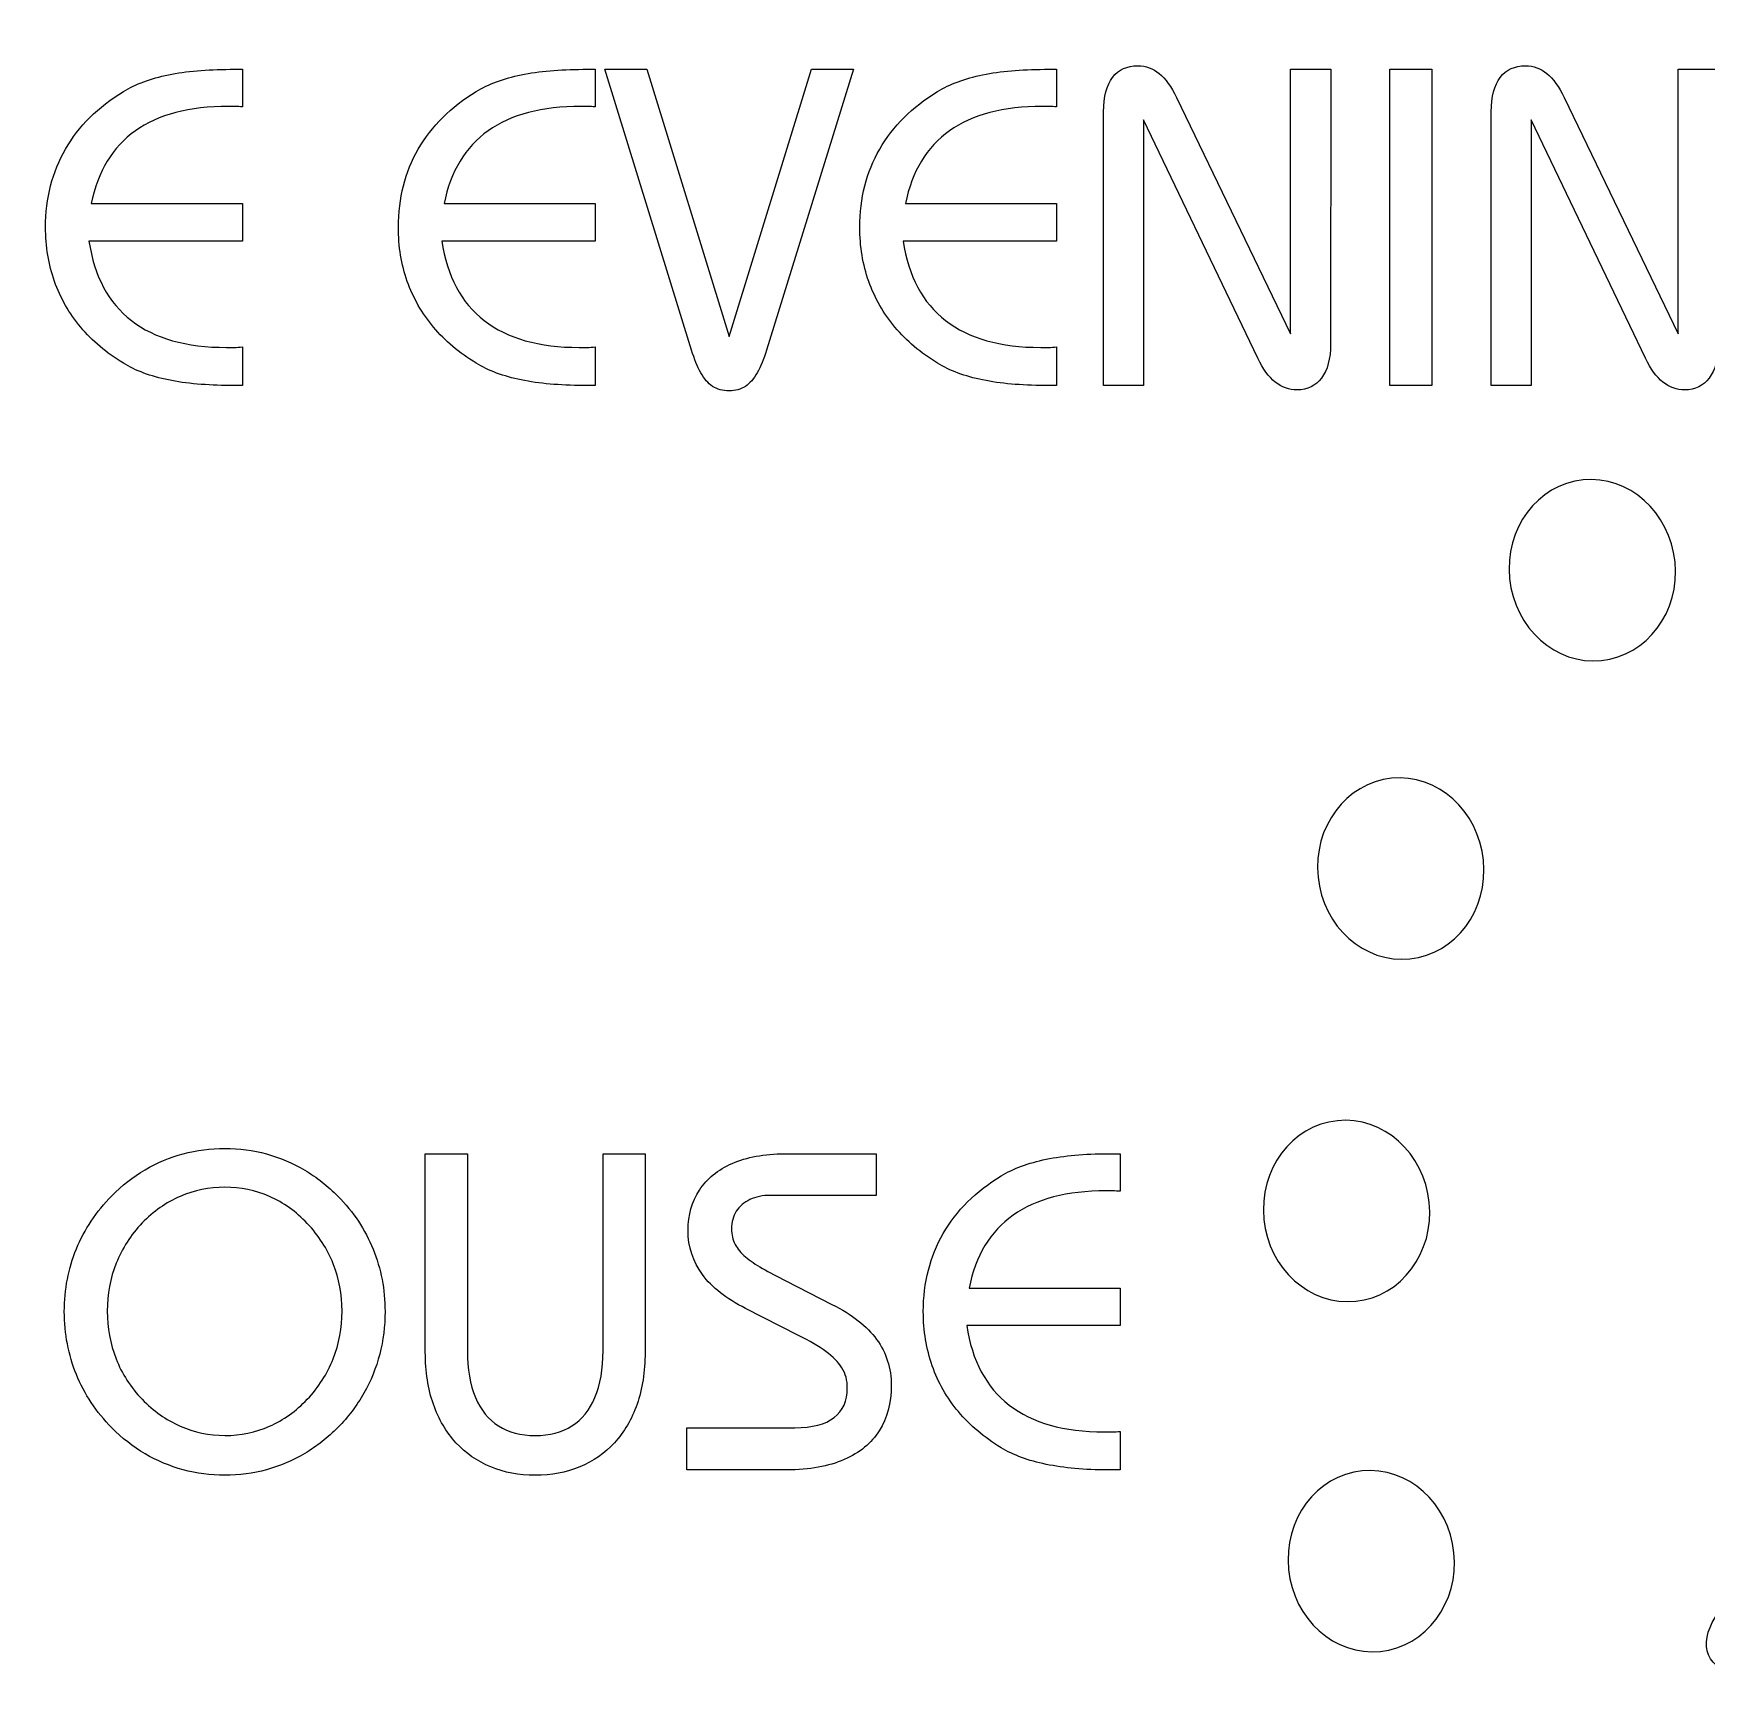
# Model space of a CAD drawing. Header units: millimetres. Extents: x -96 to 58, y -5 to 152.
# Drawn here: x -6.33 to 9.32, y 36.54 to 52 of the extents above; entities that cross this region are included whole.
import ezdxf

# ---------------------------------------------------------------- set-up
doc = ezdxf.new("R2010")
doc.units = ezdxf.units.MM
doc.header["$MEASUREMENT"] = 0
doc.layers.add('Capa 1', color=7, linetype='Continuous')

msp = doc.modelspace()

# ---------------------------------------------------------------- linework, layer by layer
at = {"layer": 'Capa 1', "color": 250, "lineweight": 9}
msp.add_open_spline([(-95.1806, 149.5), (-95.1806, 149.5), (57.2195, 149.5), (57.2195, 149.5), (57.2195, 149.5), (57.2195, 149.5), (57.2195, -2.9001), (57.2195, -2.9001), (57.2195, -2.9001), (57.2195, -2.9001), (-95.1806, -2.9001), (-95.1806, -2.9001), (-95.1806, -2.9001), (-95.1806, -2.9001), (-95.1806, 149.5), (-95.1806, 149.5)], degree=3, knots=[0, 0, 0, 0, 0.2, 0.2, 0.2, 0.2, 0.4, 0.4, 0.4, 0.4, 0.6, 0.6, 0.6, 0.6, 1, 1, 1, 1], dxfattribs=at)
at = {"layer": 'Capa 1', "color": 7}
msp.add_open_spline([(-18.9806, 128.6859), (11.6082, 128.6859), (36.4054, 103.8887), (36.4054, 73.2999), (36.4054, 73.2999), (36.4054, 42.7112), (11.6082, 17.9139), (-18.9806, 17.9139), (-18.9806, 17.9139), (-49.5694, 17.9139), (-74.3666, 42.7111), (-74.3666, 73.2999), (-74.3666, 73.2999), (-74.3666, 103.8888), (-49.5694, 128.6859), (-18.9806, 128.6859)], degree=3, knots=[0, 0, 0, 0, 0.2, 0.2, 0.2, 0.2, 0.4, 0.4, 0.4, 0.4, 0.6, 0.6, 0.6, 0.6, 1, 1, 1, 1], dxfattribs=at)
at = {"layer": 'Capa 1', "color": 250}
for points, knots in [([(4.0532, 48.703), (4.0532, 48.703), (4.0532, 51.1879), (4.0532, 51.1879), (4.0532, 51.1879), (4.0532, 51.1879), (5.1242, 48.957), (5.1242, 48.957), (5.1242, 48.957), (5.1708, 48.8576), (5.225, 48.7834), (5.2864, 48.734), (5.2864, 48.734), (5.3478, 48.6855), (5.4162, 48.6607), (5.4924, 48.6607), (5.4924, 48.6607), (5.5891, 48.6614), (5.6645, 48.6981), (5.7203, 48.7721), (5.7203, 48.7721), (5.776, 48.8456), (5.8042, 48.9521), (5.8056, 49.0925), (5.8056, 49.0925), (5.8056, 49.0925), (5.8057, 51.6621), (5.8057, 51.6621), (5.8057, 51.6621), (5.8057, 51.6621), (5.429, 51.6621), (5.429, 51.6621), (5.429, 51.6621), (5.429, 51.6621), (5.429, 49.1856), (5.429, 49.1856), (5.429, 49.1856), (5.429, 49.1856), (4.3622, 51.3997), (4.3622, 51.3997), (4.3622, 51.3997), (4.3141, 51.4991), (4.2605, 51.5732), (4.2012, 51.6226), (4.2012, 51.6226), (4.1421, 51.6712), (4.0756, 51.6959), (4.0023, 51.6959), (4.0023, 51.6959), (3.9001, 51.6959), (3.8209, 51.6593), (3.7652, 51.5866), (3.7652, 51.5866), (3.7096, 51.514), (3.6812, 51.4067), (3.6805, 51.2641), (3.6805, 51.2641), (3.6805, 51.2641), (3.6805, 48.703), (3.6805, 48.703), (3.6805, 48.703), (3.6805, 48.703), (4.0532, 48.703), (4.0532, 48.703)], [0, 0, 0, 0, 0.0588235, 0.0588235, 0.0588235, 0.0588235, 0.1176471, 0.1176471, 0.1176471, 0.1176471, 0.1764706, 0.1764706, 0.1764706, 0.1764706, 0.2352941, 0.2352941, 0.2352941, 0.2352941, 0.2941176, 0.2941176, 0.2941176, 0.2941176, 0.3529412, 0.3529412, 0.3529412, 0.3529412, 0.4117647, 0.4117647, 0.4117647, 0.4117647, 0.4705882, 0.4705882, 0.4705882, 0.4705882, 0.5294118, 0.5294118, 0.5294118, 0.5294118, 0.5882353, 0.5882353, 0.5882353, 0.5882353, 0.6470588, 0.6470588, 0.6470588, 0.6470588, 0.7058824, 0.7058824, 0.7058824, 0.7058824, 0.7647059, 0.7647059, 0.7647059, 0.7647059, 0.8235294, 0.8235294, 0.8235294, 0.8235294, 0.8823529, 0.8823529, 0.8823529, 0.8823529, 1, 1, 1, 1]), ([(7.6811, 48.703), (7.6811, 48.703), (7.6811, 51.1879), (7.6811, 51.1879), (7.6811, 51.1879), (7.6811, 51.1879), (8.7522, 48.957), (8.7522, 48.957), (8.7522, 48.957), (8.7987, 48.8576), (8.853, 48.7834), (8.9144, 48.734), (8.9144, 48.734), (8.9757, 48.6855), (9.0442, 48.6607), (9.1204, 48.6607), (9.1204, 48.6607), (9.217, 48.6614), (9.2925, 48.6981), (9.3483, 48.7721), (9.3483, 48.7721), (9.4041, 48.8456), (9.4322, 48.9521), (9.4336, 49.0925), (9.4336, 49.0925), (9.4336, 49.0925), (9.4336, 51.6621), (9.4336, 51.6621), (9.4336, 51.6621), (9.4336, 51.6621), (9.057, 51.6621), (9.057, 51.6621), (9.057, 51.6621), (9.057, 51.6621), (9.057, 49.1856), (9.057, 49.1856), (9.057, 49.1856), (9.057, 49.1856), (7.9902, 51.3997), (7.9902, 51.3997), (7.9902, 51.3997), (7.9422, 51.4991), (7.8885, 51.5732), (7.8292, 51.6226), (7.8292, 51.6226), (7.77, 51.6712), (7.7036, 51.6959), (7.6303, 51.6959), (7.6303, 51.6959), (7.528, 51.6959), (7.4489, 51.6593), (7.3932, 51.5866), (7.3932, 51.5866), (7.3375, 51.514), (7.3092, 51.4067), (7.3085, 51.2641), (7.3085, 51.2641), (7.3085, 51.2641), (7.3086, 48.703), (7.3086, 48.703), (7.3086, 48.703), (7.3086, 48.703), (7.6811, 48.703), (7.6811, 48.703)], [0, 0, 0, 0, 0.0588235, 0.0588235, 0.0588235, 0.0588235, 0.1176471, 0.1176471, 0.1176471, 0.1176471, 0.1764706, 0.1764706, 0.1764706, 0.1764706, 0.2352941, 0.2352941, 0.2352941, 0.2352941, 0.2941176, 0.2941176, 0.2941176, 0.2941176, 0.3529412, 0.3529412, 0.3529412, 0.3529412, 0.4117647, 0.4117647, 0.4117647, 0.4117647, 0.4705882, 0.4705882, 0.4705882, 0.4705882, 0.5294118, 0.5294118, 0.5294118, 0.5294118, 0.5882353, 0.5882353, 0.5882353, 0.5882353, 0.6470588, 0.6470588, 0.6470588, 0.6470588, 0.7058824, 0.7058824, 0.7058824, 0.7058824, 0.7647059, 0.7647059, 0.7647059, 0.7647059, 0.8235294, 0.8235294, 0.8235294, 0.8235294, 0.8823529, 0.8823529, 0.8823529, 0.8823529, 1, 1, 1, 1]), ([(-4.3796, 51.3108), (-4.3796, 51.3108), (-4.3796, 51.6621), (-4.3796, 51.6621), (-4.3796, 51.6621), (-4.3796, 51.6621), (-4.4939, 51.6621), (-4.4939, 51.6621), (-4.4939, 51.6621), (-4.7118, 51.6621), (-4.9045, 51.6451), (-5.0711, 51.6106), (-5.0711, 51.6106), (-5.2383, 51.5768), (-5.3787, 51.5245), (-5.493, 51.4546), (-5.493, 51.4546), (-5.7307, 51.3101), (-5.9114, 51.1301), (-6.0348, 50.9149), (-6.0348, 50.9149), (-6.1583, 50.7005), (-6.2204, 50.457), (-6.2211, 50.1847), (-6.2211, 50.1847), (-6.2211, 50.0041), (-6.1929, 49.8347), (-6.1378, 49.6774), (-6.1378, 49.6774), (-6.0821, 49.5201), (-6.0003, 49.3775), (-5.8923, 49.2484), (-5.8923, 49.2484), (-5.7844, 49.1193), (-5.651, 49.0071), (-5.493, 48.9104), (-5.493, 48.9104), (-5.3787, 48.8406), (-5.2383, 48.7884), (-5.0711, 48.7545), (-5.0711, 48.7545), (-4.9045, 48.72), (-4.7119, 48.703), (-4.4939, 48.703), (-4.4939, 48.703), (-4.4939, 48.703), (-4.3796, 48.703), (-4.3796, 48.703), (-4.3796, 48.703), (-4.3796, 48.703), (-4.3796, 49.0629), (-4.3796, 49.0629), (-4.3796, 49.0629), (-4.405, 49.0608), (-4.4304, 49.0593), (-4.4551, 49.0593), (-4.4551, 49.0593), (-4.4805, 49.0586), (-4.5045, 49.0586), (-4.5278, 49.0586), (-4.5278, 49.0586), (-4.9053, 49.0593), (-5.2016, 49.1426), (-5.4175, 49.3098), (-5.4175, 49.3098), (-5.6333, 49.477), (-5.7653, 49.7246), (-5.8147, 50.0534), (-5.8147, 50.0534), (-5.8147, 50.0534), (-4.3796, 50.0535), (-4.3796, 50.0535), (-4.3796, 50.0535), (-4.3796, 50.0535), (-4.3796, 50.4048), (-4.3796, 50.4048), (-4.3796, 50.4048), (-4.3796, 50.4048), (-5.7935, 50.4048), (-5.7935, 50.4048), (-5.7935, 50.4048), (-5.7322, 50.7075), (-5.5946, 50.9347), (-5.3808, 51.0871), (-5.3808, 51.0871), (-5.167, 51.2387), (-4.877, 51.3149), (-4.5108, 51.3149), (-4.5108, 51.3149), (-4.4897, 51.3149), (-4.4685, 51.3149), (-4.4466, 51.3142), (-4.4466, 51.3142), (-4.4255, 51.3143), (-4.4029, 51.3128), (-4.3796, 51.3108)], [0, 0, 0, 0, 0.04, 0.04, 0.04, 0.04, 0.08, 0.08, 0.08, 0.08, 0.12, 0.12, 0.12, 0.12, 0.16, 0.16, 0.16, 0.16, 0.2, 0.2, 0.2, 0.2, 0.24, 0.24, 0.24, 0.24, 0.28, 0.28, 0.28, 0.28, 0.32, 0.32, 0.32, 0.32, 0.36, 0.36, 0.36, 0.36, 0.4, 0.4, 0.4, 0.4, 0.44, 0.44, 0.44, 0.44, 0.48, 0.48, 0.48, 0.48, 0.52, 0.52, 0.52, 0.52, 0.56, 0.56, 0.56, 0.56, 0.6, 0.6, 0.6, 0.6, 0.64, 0.64, 0.64, 0.64, 0.68, 0.68, 0.68, 0.68, 0.72, 0.72, 0.72, 0.72, 0.76, 0.76, 0.76, 0.76, 0.8, 0.8, 0.8, 0.8, 0.84, 0.84, 0.84, 0.84, 0.88, 0.88, 0.88, 0.88, 0.92, 0.92, 0.92, 0.92, 1, 1, 1, 1]), ([(-1.0776, 51.3108), (-1.0776, 51.3108), (-1.0776, 51.6621), (-1.0776, 51.6621), (-1.0776, 51.6621), (-1.0776, 51.6621), (-1.1919, 51.6621), (-1.1919, 51.6621), (-1.1919, 51.6621), (-1.4099, 51.6621), (-1.6025, 51.6451), (-1.7691, 51.6106), (-1.7691, 51.6106), (-1.9363, 51.5768), (-2.0767, 51.5245), (-2.191, 51.4546), (-2.191, 51.4546), (-2.4287, 51.3101), (-2.6094, 51.1301), (-2.7328, 50.9149), (-2.7328, 50.9149), (-2.8563, 50.7005), (-2.9184, 50.457), (-2.9191, 50.1847), (-2.9191, 50.1847), (-2.9191, 50.0041), (-2.8909, 49.8347), (-2.8358, 49.6774), (-2.8358, 49.6774), (-2.7801, 49.5201), (-2.6983, 49.3775), (-2.5903, 49.2484), (-2.5903, 49.2484), (-2.4824, 49.1193), (-2.349, 49.0071), (-2.191, 48.9104), (-2.191, 48.9104), (-2.0767, 48.8406), (-1.9363, 48.7884), (-1.7691, 48.7545), (-1.7691, 48.7545), (-1.6025, 48.72), (-1.4099, 48.703), (-1.1919, 48.703), (-1.1919, 48.703), (-1.1919, 48.703), (-1.0776, 48.703), (-1.0776, 48.703), (-1.0776, 48.703), (-1.0776, 48.703), (-1.0776, 49.0629), (-1.0776, 49.0629), (-1.0776, 49.0629), (-1.103, 49.0608), (-1.1284, 49.0593), (-1.1531, 49.0593), (-1.1531, 49.0593), (-1.1785, 49.0586), (-1.2025, 49.0586), (-1.2258, 49.0586), (-1.2258, 49.0586), (-1.6033, 49.0593), (-1.8996, 49.1426), (-2.1155, 49.3098), (-2.1155, 49.3098), (-2.3314, 49.477), (-2.4633, 49.7246), (-2.5127, 50.0534), (-2.5127, 50.0534), (-2.5127, 50.0534), (-1.0776, 50.0535), (-1.0776, 50.0535), (-1.0776, 50.0535), (-1.0776, 50.0535), (-1.0776, 50.4048), (-1.0776, 50.4048), (-1.0776, 50.4048), (-1.0776, 50.4048), (-2.4915, 50.4048), (-2.4915, 50.4048), (-2.4915, 50.4048), (-2.4302, 50.7075), (-2.2926, 50.9347), (-2.0788, 51.0871), (-2.0788, 51.0871), (-1.865, 51.2387), (-1.575, 51.3149), (-1.2088, 51.3149), (-1.2088, 51.3149), (-1.1877, 51.3149), (-1.1665, 51.3149), (-1.1446, 51.3142), (-1.1446, 51.3142), (-1.1235, 51.3143), (-1.1009, 51.3128), (-1.0776, 51.3108)], [0, 0, 0, 0, 0.04, 0.04, 0.04, 0.04, 0.08, 0.08, 0.08, 0.08, 0.12, 0.12, 0.12, 0.12, 0.16, 0.16, 0.16, 0.16, 0.2, 0.2, 0.2, 0.2, 0.24, 0.24, 0.24, 0.24, 0.28, 0.28, 0.28, 0.28, 0.32, 0.32, 0.32, 0.32, 0.36, 0.36, 0.36, 0.36, 0.4, 0.4, 0.4, 0.4, 0.44, 0.44, 0.44, 0.44, 0.48, 0.48, 0.48, 0.48, 0.52, 0.52, 0.52, 0.52, 0.56, 0.56, 0.56, 0.56, 0.6, 0.6, 0.6, 0.6, 0.64, 0.64, 0.64, 0.64, 0.68, 0.68, 0.68, 0.68, 0.72, 0.72, 0.72, 0.72, 0.76, 0.76, 0.76, 0.76, 0.8, 0.8, 0.8, 0.8, 0.84, 0.84, 0.84, 0.84, 0.88, 0.88, 0.88, 0.88, 0.92, 0.92, 0.92, 0.92, 1, 1, 1, 1]), ([(-0.9887, 51.6621), (-0.9887, 51.6621), (-0.1758, 49.0332), (-0.1758, 49.0332), (-0.1758, 49.0332), (-0.1497, 48.9486), (-0.1209, 48.878), (-0.0892, 48.8215), (-0.0892, 48.8215), (-0.058, 48.7651), (-0.0214, 48.7228), (0.0216, 48.6945), (0.0216, 48.6945), (0.0639, 48.6663), (0.1155, 48.6522), (0.1754, 48.6522), (0.1754, 48.6522), (0.2341, 48.6522), (0.2848, 48.6663), (0.3278, 48.6945), (0.3278, 48.6945), (0.3703, 48.7229), (0.4076, 48.7651), (0.4393, 48.8215), (0.4393, 48.8215), (0.4712, 48.878), (0.5007, 48.9485), (0.5268, 49.0332), (0.5268, 49.0332), (0.5268, 49.0332), (1.3397, 51.6621), (1.3397, 51.6621), (1.3397, 51.6621), (1.3397, 51.6621), (0.946, 51.6621), (0.946, 51.6621), (0.946, 51.6621), (0.946, 51.6621), (0.1754, 49.1602), (0.1754, 49.1602), (0.1754, 49.1602), (0.1754, 49.1602), (-0.5949, 51.6621), (-0.5949, 51.6621), (-0.5949, 51.6621), (-0.5949, 51.6621), (-0.9887, 51.6621), (-0.9887, 51.6621)], [0, 0, 0, 0, 0.0769231, 0.0769231, 0.0769231, 0.0769231, 0.1538462, 0.1538462, 0.1538462, 0.1538462, 0.2307692, 0.2307692, 0.2307692, 0.2307692, 0.3076923, 0.3076923, 0.3076923, 0.3076923, 0.3846154, 0.3846154, 0.3846154, 0.3846154, 0.4615385, 0.4615385, 0.4615385, 0.4615385, 0.5384615, 0.5384615, 0.5384615, 0.5384615, 0.6153846, 0.6153846, 0.6153846, 0.6153846, 0.6923077, 0.6923077, 0.6923077, 0.6923077, 0.7692308, 0.7692308, 0.7692308, 0.7692308, 0.8461538, 0.8461538, 0.8461538, 0.8461538, 1, 1, 1, 1]), ([(3.2404, 51.3108), (3.2404, 51.3108), (3.2404, 51.6621), (3.2404, 51.6621), (3.2404, 51.6621), (3.2404, 51.6621), (3.1261, 51.6621), (3.1261, 51.6621), (3.1261, 51.6621), (2.908, 51.6621), (2.7154, 51.6451), (2.5488, 51.6106), (2.5488, 51.6106), (2.3816, 51.5768), (2.2412, 51.5245), (2.1269, 51.4546), (2.1269, 51.4546), (1.8892, 51.3101), (1.7085, 51.1301), (1.5851, 50.9149), (1.5851, 50.9149), (1.4617, 50.7005), (1.3995, 50.457), (1.3988, 50.1847), (1.3988, 50.1847), (1.3989, 50.0041), (1.427, 49.8347), (1.4821, 49.6774), (1.4821, 49.6774), (1.5379, 49.5201), (1.6196, 49.3775), (1.7276, 49.2484), (1.7276, 49.2484), (1.8355, 49.1193), (1.9689, 49.0071), (2.1269, 48.9104), (2.1269, 48.9104), (2.2413, 48.8406), (2.3816, 48.7884), (2.5488, 48.7545), (2.5488, 48.7545), (2.7154, 48.72), (2.908, 48.703), (3.126, 48.703), (3.126, 48.703), (3.126, 48.703), (3.2404, 48.703), (3.2404, 48.703), (3.2404, 48.703), (3.2404, 48.703), (3.2404, 49.0629), (3.2404, 49.0629), (3.2404, 49.0629), (3.215, 49.0608), (3.1895, 49.0593), (3.1648, 49.0593), (3.1648, 49.0593), (3.1395, 49.0586), (3.1154, 49.0586), (3.0921, 49.0586), (3.0921, 49.0586), (2.7146, 49.0593), (2.4183, 49.1426), (2.2024, 49.3098), (2.2024, 49.3098), (1.9866, 49.477), (1.8546, 49.7246), (1.8052, 50.0534), (1.8052, 50.0534), (1.8052, 50.0534), (3.2404, 50.0535), (3.2404, 50.0535), (3.2404, 50.0535), (3.2404, 50.0535), (3.2404, 50.4048), (3.2404, 50.4048), (3.2404, 50.4048), (3.2404, 50.4048), (1.8264, 50.4048), (1.8264, 50.4048), (1.8264, 50.4048), (1.8877, 50.7075), (2.0253, 50.9347), (2.2391, 51.0871), (2.2391, 51.0871), (2.453, 51.2387), (2.7429, 51.3149), (3.1091, 51.3149), (3.1091, 51.3149), (3.1303, 51.3149), (3.1514, 51.3149), (3.1733, 51.3142), (3.1733, 51.3142), (3.1944, 51.3143), (3.217, 51.3128), (3.2404, 51.3108)], [0, 0, 0, 0, 0.04, 0.04, 0.04, 0.04, 0.08, 0.08, 0.08, 0.08, 0.12, 0.12, 0.12, 0.12, 0.16, 0.16, 0.16, 0.16, 0.2, 0.2, 0.2, 0.2, 0.24, 0.24, 0.24, 0.24, 0.28, 0.28, 0.28, 0.28, 0.32, 0.32, 0.32, 0.32, 0.36, 0.36, 0.36, 0.36, 0.4, 0.4, 0.4, 0.4, 0.44, 0.44, 0.44, 0.44, 0.48, 0.48, 0.48, 0.48, 0.52, 0.52, 0.52, 0.52, 0.56, 0.56, 0.56, 0.56, 0.6, 0.6, 0.6, 0.6, 0.64, 0.64, 0.64, 0.64, 0.68, 0.68, 0.68, 0.68, 0.72, 0.72, 0.72, 0.72, 0.76, 0.76, 0.76, 0.76, 0.8, 0.8, 0.8, 0.8, 0.84, 0.84, 0.84, 0.84, 0.88, 0.88, 0.88, 0.88, 0.92, 0.92, 0.92, 0.92, 1, 1, 1, 1]), ([(6.3602, 48.703), (6.3602, 48.703), (6.7539, 48.703), (6.7539, 48.703), (6.7539, 48.703), (6.7539, 48.703), (6.7539, 51.6621), (6.7539, 51.6621), (6.7539, 51.6621), (6.7539, 51.6621), (6.3602, 51.6621), (6.3602, 51.6621), (6.3602, 51.6621), (6.3602, 51.6621), (6.3602, 48.703), (6.3602, 48.703)], [0, 0, 0, 0, 0.2, 0.2, 0.2, 0.2, 0.4, 0.4, 0.4, 0.4, 0.6, 0.6, 0.6, 0.6, 1, 1, 1, 1]), ([(-6.0455, 40.0332), (-6.0455, 39.8249), (-6.0074, 39.6288), (-5.9326, 39.4446), (-5.9326, 39.4446), (-5.8579, 39.2606), (-5.7471, 39.094), (-5.601, 38.9451), (-5.601, 38.9451), (-5.5065, 38.8492), (-5.4028, 38.768), (-5.2899, 38.7017), (-5.2899, 38.7017), (-5.1777, 38.6362), (-5.0585, 38.586), (-4.9329, 38.5521), (-4.9329, 38.5521), (-4.8073, 38.5175), (-4.6768, 38.5006), (-4.5427, 38.5006), (-4.5427, 38.5006), (-4.408, 38.5006), (-4.2781, 38.5182), (-4.1525, 38.5528), (-4.1525, 38.5528), (-4.027, 38.5875), (-3.9077, 38.6382), (-3.7955, 38.7052), (-3.7955, 38.7052), (-3.6826, 38.7715), (-3.5789, 38.8534), (-3.4844, 38.9493), (-3.4844, 38.9493), (-3.3884, 39.0467), (-3.3073, 39.1532), (-3.2424, 39.2689), (-3.2424, 39.2689), (-3.1768, 39.384), (-3.1274, 39.506), (-3.0942, 39.6344), (-3.0942, 39.6344), (-3.0611, 39.7628), (-3.0441, 39.8962), (-3.0441, 40.0331), (-3.0441, 40.0331), (-3.0441, 40.2399), (-3.0815, 40.4345), (-3.1563, 40.6173), (-3.1563, 40.6173), (-3.2304, 40.8007), (-3.3398, 40.9658), (-3.4844, 41.1125), (-3.4844, 41.1125), (-3.5789, 41.2085), (-3.6826, 41.2903), (-3.7955, 41.3567), (-3.7955, 41.3567), (-3.9077, 41.4237), (-4.027, 41.4745), (-4.1525, 41.5091), (-4.1525, 41.5091), (-4.2781, 41.5437), (-4.408, 41.5613), (-4.5427, 41.5613), (-4.5427, 41.5613), (-4.6768, 41.5613), (-4.8073, 41.5443), (-4.9329, 41.5098), (-4.9329, 41.5098), (-5.0585, 41.4759), (-5.1777, 41.4258), (-5.2899, 41.3602), (-5.2899, 41.3602), (-5.4028, 41.294), (-5.5065, 41.2127), (-5.601, 41.1168), (-5.601, 41.1168), (-5.7471, 40.9679), (-5.8579, 40.8021), (-5.9326, 40.6194), (-5.9326, 40.6194), (-6.0074, 40.4367), (-6.0455, 40.2412), (-6.0455, 40.0332)], [0, 0, 0, 0, 0.0454545, 0.0454545, 0.0454545, 0.0454545, 0.0909091, 0.0909091, 0.0909091, 0.0909091, 0.1363636, 0.1363636, 0.1363636, 0.1363636, 0.1818182, 0.1818182, 0.1818182, 0.1818182, 0.2272727, 0.2272727, 0.2272727, 0.2272727, 0.2727273, 0.2727273, 0.2727273, 0.2727273, 0.3181818, 0.3181818, 0.3181818, 0.3181818, 0.3636364, 0.3636364, 0.3636364, 0.3636364, 0.4090909, 0.4090909, 0.4090909, 0.4090909, 0.4545455, 0.4545455, 0.4545455, 0.4545455, 0.5, 0.5, 0.5, 0.5, 0.5454545, 0.5454545, 0.5454545, 0.5454545, 0.5909091, 0.5909091, 0.5909091, 0.5909091, 0.6363636, 0.6363636, 0.6363636, 0.6363636, 0.6818182, 0.6818182, 0.6818182, 0.6818182, 0.7272727, 0.7272727, 0.7272727, 0.7272727, 0.7727273, 0.7727273, 0.7727273, 0.7727273, 0.8181818, 0.8181818, 0.8181818, 0.8181818, 0.8636364, 0.8636364, 0.8636364, 0.8636364, 0.9090909, 0.9090909, 0.9090909, 0.9090909, 1, 1, 1, 1]), ([(-2.2736, 41.5105), (-2.2736, 41.5105), (-2.6673, 41.5105), (-2.6673, 41.5105), (-2.6673, 41.5105), (-2.6673, 41.5105), (-2.6673, 39.6522), (-2.6673, 39.6522), (-2.6673, 39.6522), (-2.6667, 39.4707), (-2.6413, 39.3092), (-2.5919, 39.1666), (-2.5919, 39.1666), (-2.5418, 39.0248), (-2.4713, 38.9042), (-2.3802, 38.8047), (-2.3802, 38.8047), (-2.2885, 38.7059), (-2.1806, 38.6304), (-2.055, 38.5789), (-2.055, 38.5789), (-1.9294, 38.5267), (-1.7904, 38.5013), (-1.6387, 38.5006), (-1.6387, 38.5006), (-1.487, 38.5013), (-1.348, 38.5267), (-1.2224, 38.5789), (-1.2224, 38.5789), (-1.0968, 38.6304), (-0.9889, 38.7059), (-0.8972, 38.8047), (-0.8972, 38.8047), (-0.8062, 38.9043), (-0.7356, 39.0248), (-0.6855, 39.1666), (-0.6855, 39.1666), (-0.6361, 39.3093), (-0.6107, 39.4707), (-0.61, 39.6521), (-0.61, 39.6521), (-0.61, 39.6521), (-0.6099, 41.5105), (-0.6099, 41.5105), (-0.6099, 41.5105), (-0.6099, 41.5105), (-1.0037, 41.5105), (-1.0037, 41.5105), (-1.0037, 41.5105), (-1.0037, 41.5105), (-1.0037, 39.669), (-1.0037, 39.669), (-1.0037, 39.669), (-1.0037, 39.494), (-1.0291, 39.3473), (-1.0792, 39.2294), (-1.0792, 39.2294), (-1.1286, 39.1116), (-1.2006, 39.0227), (-1.2951, 38.9627), (-1.2951, 38.9627), (-1.3897, 38.9029), (-1.5039, 38.8731), (-1.6387, 38.8731), (-1.6387, 38.8731), (-1.7735, 38.8731), (-1.8878, 38.9028), (-1.9823, 38.9627), (-1.9823, 38.9627), (-2.0769, 39.0227), (-2.1488, 39.1116), (-2.1982, 39.2294), (-2.1982, 39.2294), (-2.2482, 39.3474), (-2.273, 39.494), (-2.2737, 39.669), (-2.2737, 39.669), (-2.2737, 39.669), (-2.2736, 41.5105), (-2.2736, 41.5105)], [0, 0, 0, 0, 0.047619, 0.047619, 0.047619, 0.047619, 0.0952381, 0.0952381, 0.0952381, 0.0952381, 0.1428571, 0.1428571, 0.1428571, 0.1428571, 0.1904762, 0.1904762, 0.1904762, 0.1904762, 0.2380952, 0.2380952, 0.2380952, 0.2380952, 0.2857143, 0.2857143, 0.2857143, 0.2857143, 0.3333333, 0.3333333, 0.3333333, 0.3333333, 0.3809524, 0.3809524, 0.3809524, 0.3809524, 0.4285714, 0.4285714, 0.4285714, 0.4285714, 0.4761905, 0.4761905, 0.4761905, 0.4761905, 0.5238095, 0.5238095, 0.5238095, 0.5238095, 0.5714286, 0.5714286, 0.5714286, 0.5714286, 0.6190476, 0.6190476, 0.6190476, 0.6190476, 0.6666667, 0.6666667, 0.6666667, 0.6666667, 0.7142857, 0.7142857, 0.7142857, 0.7142857, 0.7619048, 0.7619048, 0.7619048, 0.7619048, 0.8095238, 0.8095238, 0.8095238, 0.8095238, 0.8571429, 0.8571429, 0.8571429, 0.8571429, 0.9047619, 0.9047619, 0.9047619, 0.9047619, 1, 1, 1, 1]), ([(-0.2205, 38.5514), (-0.2205, 38.5514), (0.7151, 38.5514), (0.7151, 38.5514), (0.7151, 38.5514), (0.9282, 38.5521), (1.1073, 38.5839), (1.2527, 38.6474), (1.2527, 38.6474), (1.3981, 38.711), (1.5074, 38.8012), (1.5814, 38.9183), (1.5814, 38.9183), (1.6556, 39.0354), (1.6929, 39.1758), (1.6929, 39.3388), (1.6929, 39.3388), (1.6937, 39.5033), (1.6478, 39.6478), (1.5567, 39.772), (1.5567, 39.772), (1.4658, 39.897), (1.326, 40.0062), (1.1384, 40.1008), (1.1384, 40.1008), (1.1384, 40.1008), (0.7066, 40.3209), (0.7066, 40.3209), (0.7066, 40.3209), (0.6241, 40.3626), (0.5513, 40.4014), (0.4878, 40.4373), (0.4878, 40.4373), (0.4251, 40.4733), (0.3714, 40.5093), (0.3284, 40.5453), (0.3284, 40.5453), (0.2861, 40.5814), (0.2536, 40.6208), (0.2317, 40.6624), (0.2317, 40.6624), (0.2099, 40.7048), (0.1986, 40.7534), (0.1986, 40.8077), (0.1986, 40.8077), (0.1986, 40.8706), (0.2141, 40.9249), (0.243, 40.9721), (0.243, 40.9721), (0.2727, 41.0187), (0.315, 41.0554), (0.37, 41.0815), (0.37, 41.0815), (0.4244, 41.1076), (0.4907, 41.121), (0.5669, 41.121), (0.5669, 41.121), (0.5669, 41.121), (1.5533, 41.121), (1.5533, 41.121), (1.5533, 41.121), (1.5533, 41.121), (1.5533, 41.5105), (1.5533, 41.5105), (1.5533, 41.5105), (1.5533, 41.5105), (0.6981, 41.5105), (0.6981, 41.5105), (0.6981, 41.5105), (0.5041, 41.5099), (0.3404, 41.4794), (0.2056, 41.4202), (0.2056, 41.4202), (0.0709, 41.3609), (-0.0314, 41.2776), (-0.102, 41.1704), (-0.102, 41.1704), (-0.1718, 41.064), (-0.2071, 40.9383), (-0.2078, 40.795), (-0.2078, 40.795), (-0.2078, 40.6391), (-0.1634, 40.5001), (-0.0738, 40.3795), (-0.0738, 40.3795), (0.0152, 40.2588), (0.1499, 40.153), (0.3298, 40.0627), (0.3298, 40.0627), (0.3298, 40.0627), (0.8252, 39.8087), (0.8252, 39.8087), (0.8252, 39.8087), (0.9282, 39.7573), (1.0135, 39.7078), (1.0812, 39.6598), (1.0812, 39.6598), (1.149, 39.6119), (1.199, 39.5603), (1.2322, 39.506), (1.2322, 39.506), (1.2661, 39.4518), (1.2823, 39.3889), (1.2823, 39.3176), (1.2823, 39.3176), (1.2823, 39.1964), (1.2414, 39.1046), (1.1588, 39.0411), (1.1588, 39.0411), (1.077, 38.9777), (0.9542, 38.9458), (0.7912, 38.9451), (0.7912, 38.9451), (0.7912, 38.9451), (-0.2205, 38.9451), (-0.2205, 38.9451), (-0.2205, 38.9451), (-0.2205, 38.9451), (-0.2205, 38.5514), (-0.2205, 38.5514)], [0, 0, 0, 0, 0.0322581, 0.0322581, 0.0322581, 0.0322581, 0.0645161, 0.0645161, 0.0645161, 0.0645161, 0.0967742, 0.0967742, 0.0967742, 0.0967742, 0.1290323, 0.1290323, 0.1290323, 0.1290323, 0.1612903, 0.1612903, 0.1612903, 0.1612903, 0.1935484, 0.1935484, 0.1935484, 0.1935484, 0.2258065, 0.2258065, 0.2258065, 0.2258065, 0.2580645, 0.2580645, 0.2580645, 0.2580645, 0.2903226, 0.2903226, 0.2903226, 0.2903226, 0.3225806, 0.3225806, 0.3225806, 0.3225806, 0.3548387, 0.3548387, 0.3548387, 0.3548387, 0.3870968, 0.3870968, 0.3870968, 0.3870968, 0.4193548, 0.4193548, 0.4193548, 0.4193548, 0.4516129, 0.4516129, 0.4516129, 0.4516129, 0.483871, 0.483871, 0.483871, 0.483871, 0.516129, 0.516129, 0.516129, 0.516129, 0.5483871, 0.5483871, 0.5483871, 0.5483871, 0.5806452, 0.5806452, 0.5806452, 0.5806452, 0.6129032, 0.6129032, 0.6129032, 0.6129032, 0.6451613, 0.6451613, 0.6451613, 0.6451613, 0.6774194, 0.6774194, 0.6774194, 0.6774194, 0.7096774, 0.7096774, 0.7096774, 0.7096774, 0.7419355, 0.7419355, 0.7419355, 0.7419355, 0.7741935, 0.7741935, 0.7741935, 0.7741935, 0.8064516, 0.8064516, 0.8064516, 0.8064516, 0.8387097, 0.8387097, 0.8387097, 0.8387097, 0.8709677, 0.8709677, 0.8709677, 0.8709677, 0.9032258, 0.9032258, 0.9032258, 0.9032258, 0.9354839, 0.9354839, 0.9354839, 0.9354839, 1, 1, 1, 1]), ([(3.835, 41.1591), (3.835, 41.1591), (3.835, 41.5105), (3.835, 41.5105), (3.835, 41.5105), (3.835, 41.5105), (3.7208, 41.5105), (3.7208, 41.5105), (3.7208, 41.5105), (3.5027, 41.5105), (3.3101, 41.4935), (3.1435, 41.459), (3.1435, 41.459), (2.9764, 41.4251), (2.8359, 41.3729), (2.7216, 41.303), (2.7216, 41.303), (2.4839, 41.1584), (2.3032, 40.9785), (2.1798, 40.7633), (2.1798, 40.7633), (2.0563, 40.5488), (1.9942, 40.3054), (1.9935, 40.0331), (1.9935, 40.0331), (1.9935, 39.8525), (2.0217, 39.6831), (2.0768, 39.5258), (2.0768, 39.5258), (2.1325, 39.3684), (2.2143, 39.2259), (2.3223, 39.0968), (2.3223, 39.0968), (2.4303, 38.9678), (2.5636, 38.8555), (2.7216, 38.7588), (2.7216, 38.7588), (2.836, 38.6891), (2.9763, 38.6368), (3.1435, 38.6029), (3.1435, 38.6029), (3.3101, 38.5683), (3.5027, 38.5514), (3.7207, 38.5514), (3.7207, 38.5514), (3.7207, 38.5514), (3.835, 38.5514), (3.835, 38.5514), (3.835, 38.5514), (3.835, 38.5514), (3.835, 38.9112), (3.835, 38.9112), (3.835, 38.9112), (3.8096, 38.9091), (3.7842, 38.9077), (3.7595, 38.9077), (3.7595, 38.9077), (3.7341, 38.907), (3.7101, 38.907), (3.6868, 38.907), (3.6868, 38.907), (3.3093, 38.9077), (3.013, 38.991), (2.7971, 39.1582), (2.7971, 39.1582), (2.5813, 39.3255), (2.4493, 39.573), (2.3999, 39.9018), (2.3999, 39.9018), (2.3999, 39.9018), (3.835, 39.9018), (3.835, 39.9018), (3.835, 39.9018), (3.835, 39.9018), (3.835, 40.2532), (3.835, 40.2532), (3.835, 40.2532), (3.835, 40.2532), (2.4211, 40.2532), (2.4211, 40.2532), (2.4211, 40.2532), (2.4825, 40.556), (2.62, 40.7831), (2.8338, 40.9355), (2.8338, 40.9355), (3.0476, 41.0872), (3.3376, 41.1633), (3.7038, 41.1633), (3.7038, 41.1633), (3.725, 41.1634), (3.7461, 41.1633), (3.768, 41.1626), (3.768, 41.1626), (3.7892, 41.1627), (3.8117, 41.1612), (3.835, 41.1591)], [0, 0, 0, 0, 0.04, 0.04, 0.04, 0.04, 0.08, 0.08, 0.08, 0.08, 0.12, 0.12, 0.12, 0.12, 0.16, 0.16, 0.16, 0.16, 0.2, 0.2, 0.2, 0.2, 0.24, 0.24, 0.24, 0.24, 0.28, 0.28, 0.28, 0.28, 0.32, 0.32, 0.32, 0.32, 0.36, 0.36, 0.36, 0.36, 0.4, 0.4, 0.4, 0.4, 0.44, 0.44, 0.44, 0.44, 0.48, 0.48, 0.48, 0.48, 0.52, 0.52, 0.52, 0.52, 0.56, 0.56, 0.56, 0.56, 0.6, 0.6, 0.6, 0.6, 0.64, 0.64, 0.64, 0.64, 0.68, 0.68, 0.68, 0.68, 0.72, 0.72, 0.72, 0.72, 0.76, 0.76, 0.76, 0.76, 0.8, 0.8, 0.8, 0.8, 0.84, 0.84, 0.84, 0.84, 0.88, 0.88, 0.88, 0.88, 0.92, 0.92, 0.92, 0.92, 1, 1, 1, 1]), ([(-5.6434, 40.0373), (-5.6434, 40.1968), (-5.6151, 40.3456), (-5.5601, 40.4853), (-5.5601, 40.4853), (-5.5044, 40.6243), (-5.4239, 40.7499), (-5.3174, 40.8628), (-5.3174, 40.8628), (-5.2123, 40.9715), (-5.0937, 41.054), (-4.9618, 41.1111), (-4.9618, 41.1111), (-4.8292, 41.1683), (-4.6895, 41.1972), (-4.5427, 41.1972), (-4.5427, 41.1972), (-4.396, 41.1972), (-4.257, 41.1683), (-4.1257, 41.1104), (-4.1257, 41.1104), (-3.9945, 41.0533), (-3.8767, 40.9693), (-3.7723, 40.8585), (-3.7723, 40.8585), (-3.6657, 40.7458), (-3.5853, 40.6201), (-3.5295, 40.4811), (-3.5295, 40.4811), (-3.4745, 40.3428), (-3.4463, 40.1946), (-3.4463, 40.0373), (-3.4463, 40.0373), (-3.4463, 39.8801), (-3.4745, 39.7311), (-3.5295, 39.5914), (-3.5295, 39.5914), (-3.5853, 39.4511), (-3.6657, 39.3247), (-3.7723, 39.2118), (-3.7723, 39.2118), (-3.8767, 39.101), (-3.9945, 39.0171), (-4.1257, 38.9599), (-4.1257, 38.9599), (-4.257, 38.9022), (-4.396, 38.8731), (-4.5427, 38.8731), (-4.5427, 38.8731), (-4.6895, 38.8738), (-4.8292, 38.9035), (-4.9618, 38.9613), (-4.9618, 38.9613), (-5.0937, 39.02), (-5.2123, 39.1031), (-5.3174, 39.2118), (-5.3174, 39.2118), (-5.4254, 39.3248), (-5.5065, 39.451), (-5.5615, 39.5914), (-5.5615, 39.5914), (-5.6159, 39.7312), (-5.6434, 39.88), (-5.6434, 40.0373)], [0, 0, 0, 0, 0.0588235, 0.0588235, 0.0588235, 0.0588235, 0.1176471, 0.1176471, 0.1176471, 0.1176471, 0.1764706, 0.1764706, 0.1764706, 0.1764706, 0.2352941, 0.2352941, 0.2352941, 0.2352941, 0.2941176, 0.2941176, 0.2941176, 0.2941176, 0.3529412, 0.3529412, 0.3529412, 0.3529412, 0.4117647, 0.4117647, 0.4117647, 0.4117647, 0.4705882, 0.4705882, 0.4705882, 0.4705882, 0.5294118, 0.5294118, 0.5294118, 0.5294118, 0.5882353, 0.5882353, 0.5882353, 0.5882353, 0.6470588, 0.6470588, 0.6470588, 0.6470588, 0.7058824, 0.7058824, 0.7058824, 0.7058824, 0.7647059, 0.7647059, 0.7647059, 0.7647059, 0.8235294, 0.8235294, 0.8235294, 0.8235294, 0.8823529, 0.8823529, 0.8823529, 0.8823529, 1, 1, 1, 1])]:
    msp.add_open_spline(points, degree=3, knots=knots, dxfattribs=at)
at = {"layer": 'Capa 1'}
for points in [[(9.0283, 47.052), (9.0758, 46.5855), (8.7675, 46.1716), (8.3402, 46.1278), (8.3402, 46.1278), (7.913, 46.0844), (7.528, 46.4278), (7.4802, 46.8942), (7.4802, 46.8942), (7.4326, 47.3611), (7.741, 47.7743), (8.1682, 47.8184), (8.1682, 47.8184), (8.5959, 47.8616), (8.9807, 47.5184), (9.0283, 47.052)], [(7.235, 44.2587), (7.2828, 43.792), (6.9751, 43.3786), (6.5475, 43.335), (6.5475, 43.335), (6.1196, 43.2913), (5.7347, 43.6347), (5.6872, 44.1012), (5.6872, 44.1012), (5.6399, 44.5681), (5.9479, 44.9813), (6.3752, 45.0253), (6.3752, 45.0253), (6.8026, 45.0686), (7.188, 44.7254), (7.235, 44.2587)], [(6.7282, 41.0538), (6.7759, 40.587), (6.4682, 40.1735), (6.0409, 40.1296), (6.0409, 40.1296), (5.6131, 40.0866), (5.2281, 40.4293), (5.1803, 40.8961), (5.1803, 40.8961), (5.1332, 41.3629), (5.4411, 41.7762), (5.8684, 41.8199), (5.8684, 41.8199), (6.2957, 41.8636), (6.6812, 41.52), (6.7282, 41.0538)], [(6.9598, 37.7759), (7.0072, 37.3092), (6.6992, 36.8956), (6.2716, 36.8519), (6.2716, 36.8519), (5.8441, 36.8085), (5.4591, 37.1518), (5.4119, 37.618), (5.4119, 37.618), (5.3644, 38.0848), (5.6723, 38.4986), (6.0996, 38.5418), (6.0996, 38.5418), (6.5271, 38.5854), (6.9124, 38.2425), (6.9598, 37.7759)], [(9.36, 36.7836), (9.4757, 36.598), (9.8224, 36.6063), (10.1341, 36.8006), (10.1341, 36.8006), (10.4458, 36.9959), (10.6046, 37.3038), (10.4893, 37.4886), (10.4893, 37.4886), (10.3737, 37.6739), (10.0271, 37.6661), (9.7151, 37.4712), (9.7151, 37.4712), (9.4036, 37.2764), (9.2446, 36.9683), (9.36, 36.7836)]]:
    msp.add_open_spline(points, degree=3, knots=[0, 0, 0, 0, 0.2, 0.2, 0.2, 0.2, 0.4, 0.4, 0.4, 0.4, 0.6, 0.6, 0.6, 0.6, 1, 1, 1, 1], dxfattribs=at)

doc.saveas('drawing.dxf')
